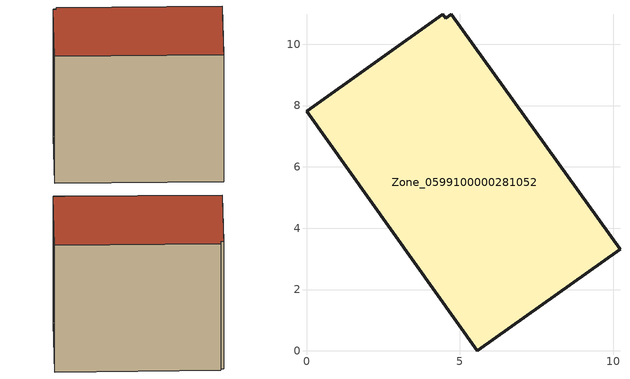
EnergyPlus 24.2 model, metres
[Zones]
Zone_0599100000281052
 floor ground (C_G): 4.72,10.98 10.22,3.32 5.57,0 0,7.81 4.44,10.98 4.53,10.84 z0
 wall outside (C_F): 5.57,0 10.22,3.32 4.72,10.98 4.53,10.84 4.44,10.98 0,7.81 5.57,0 z0:8.26
 roof outside (C_R): 10.22,3.32 4.72,10.98 4.53,10.84 4.44,10.98 0,7.81 5.57,0 z8.26
[BUILDING]
Pand.0599100000281052: North Axis=0; Terrain=City; Loads Convergence Tolerance Value=0.04; Temperature Convergence Tolerance Value=0.4; Solar Distribution=FullExterior; Maximum Number of Warmup Days=25; Minimum Number of Warmup Days=1
[Site:Location]
Rotterdam.The.Hague.AP_ZH_NLD Design_Conditions: Latitude=51.96; Longitude=4.45; Time Zone=1; Elevation=-4.5
[SITE:GROUNDTEMPERATURE:BUILDINGSURFACE]
18, 18, 18, 18, 18, 18, 18, 18, 18, 18, 18, 18
[MATERIAL] Thermal Absorptance=0.9; Solar Absorptance=0.7; Visible Absorptance=0.7
Name | Roughness | Thickness | Conductivity | Density | Specific Heat
G.TI.1975-1991 | MediumSmooth | 0.15 | 0.288461 | 540 | 1210
F.TI.1975-1991 | Rough | 0.3 | 0.230769 | 1920 | 840
R.TI.1975-1991 | MediumRough | 0.2 | 0.153846 | 1500 | 1000
[CONSTRUCTION]
C_G: G.TI.1975-1991
C_F: F.TI.1975-1991
C_R: R.TI.1975-1991
[ZONE]
Zone_0599100000281052: Type=1; Multiplier=1; Ceiling Height=Autocalculate; Volume=Autocalculate; Floor Area=autocalculate; Part of Total Floor Area=Yes
[ZONEINFILTRATION:DESIGNFLOWRATE]
Infil_Zone_0599100000281052: Zone or ZoneList or Space or SpaceList=Zone_0599100000281052; Schedule=AlwaysOn; Design Flow Rate Calculation Method=Flow/Area; Flow Rate per Floor Area=0.003; Constant Term Coefficient=1; Temperature Term Coefficient=0; Velocity Term Coefficient=0; Velocity Squared Term Coefficient=0
[HVACTEMPLATE:ZONE:IDEALLOADSAIRSYSTEM]
Zone_0599100000281052: Maximum Heating Supply Air Temperature=50; Minimum Cooling Supply Air Temperature=13; Maximum Heating Supply Air Humidity Ratio=0.0156; Minimum Cooling Supply Air Humidity Ratio=0.0077; Heating Limit=NoLimit; Cooling Limit=NoLimit; Dehumidification Control Type=ConstantSensibleHeatRatio; Cooling Sensible Heat Ratio=0.7; Dehumidification Setpoint=60; Humidification Control Type=None; Humidification Setpoint=30; Outdoor Air Method=None; Outdoor Air Flow Rate per Person=0.00944; Outdoor Air Flow Rate per Zone Floor Area=0; Outdoor Air Flow Rate per Zone=0; Demand Controlled Ventilation Type=None; Outdoor Air Economizer Type=NoEconomizer; Heat Recovery Type=None; Sensible Heat Recovery Effectiveness=0.7; Latent Heat Recovery Effectiveness=0.65
[ZONECONTROL:THERMOSTAT]
ThermostatControl_Zone_0599100000281052: Zone or ZoneList=Zone_0599100000281052; Control Type Schedule=DualSetpointControlType; Control 1=Thermostat_Zone_0599100000281052; Temperature Difference Between Cutout And Setpoint=0
[THERMOSTATSETPOINT:DUALSETPOINT]
Thermostat_Zone_0599100000281052: Heating Setpoint Temperature Schedule=HeatingSetpoint_Zone_0599100000281052; Cooling Setpoint Temperature Schedule=CoolingSetpoint_Zone_0599100000281052
[SCHEDULE:COMPACT]
HeatingSetpoint_Zone_0599100000281052: Through: 12/31, For: AllDays, Until: 24:00, 21
CoolingSetpoint_Zone_0599100000281052: Through: 12/31, For: AllDays, Until: 24:00, 24
DualSetpointControlType: Through: 12/31, For: AllDays, Until: 24:00, 4
AlwaysOn: Through: 12/31, For: AllDays, Until: 24:00, 1
